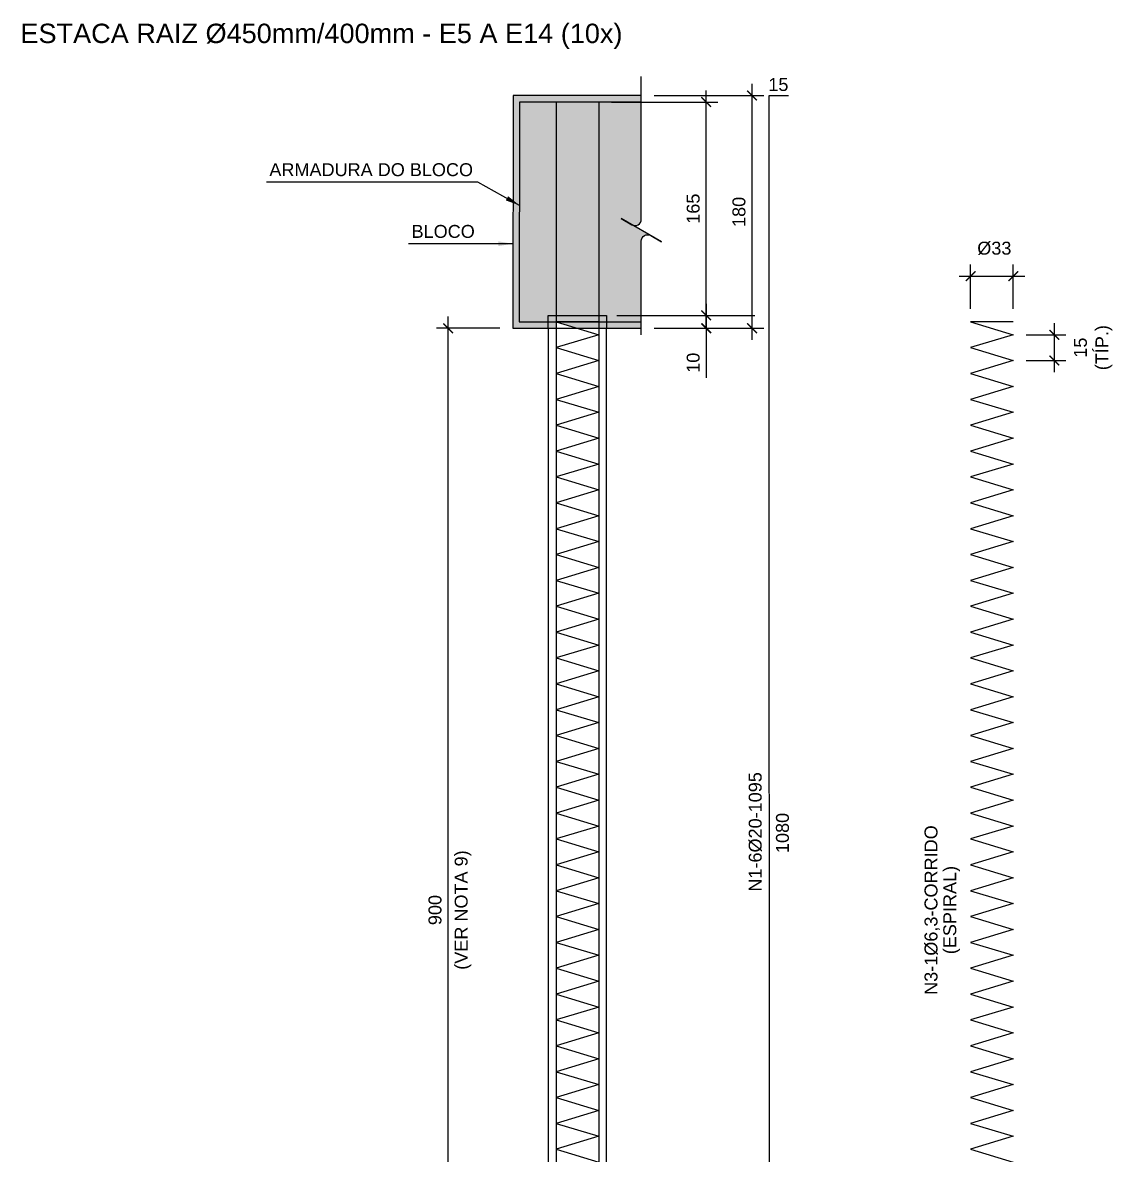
# Model space of a CAD drawing. Header units: millimetres. Extents: x 15323 to 23753, y 669 to 18176.
# Drawn here: x 15323 to 23753, y 9423 to 18176 of the extents above; entities that cross this region are included whole.
import ezdxf
from ezdxf.enums import TextEntityAlignment as Align

# ---------------------------------------------------------------- set-up
doc = ezdxf.new("R2010")
doc.units = ezdxf.units.MM
doc.linetypes.add('HIDDEN', pattern=[0.375, 0.25, -0.125])
for name, color, linetype in [('CIVIL-02', 2, 'Continuous'), ('CIVIL-02-PROJ', 2, 'HIDDEN'), ('CIVIL-1', 1, 'Continuous'), ('CIVIL-254', 254, 'Continuous'), ('CIVIL-DIM', 1, 'Continuous'), ('CIVIL-FERRO-VISTA', 5, 'Continuous'), ('CIVIL-TX2', 2, 'Continuous'), ('ES_TEXTO', 2, 'Continuous')]:
    doc.layers.add(name, color=color, linetype=linetype)
doc.styles.add('ARIAL NORMAL', font='arial.ttf', dxfattribs={"height": 0.1})
doc.styles.add('ARIAL NORMAL 50', font='arial.ttf', dxfattribs={"height": 100})
doc.styles.add('ARIAL NORMAL 75', font='arial.ttf', dxfattribs={"height": 150})
doc.dimstyles.new('TICK-1_50', dxfattribs={"dimscale": 50, "dimtxt": 100, "dimasz": 1.5, "dimexe": 1.8, "dimexo": 2, "dimgap": 1, "dimtad": 1, "dimdec": 1, "dimlfac": 0.1, "dimtxsty": 'ARIAL NORMAL 50', "dimblk": 'ARCHTICK', "dimcen": -2, "dimdle": 1.8, "dimclrd": 1, "dimclre": 1, "dimclrt": 2, "dimadec": 1, "dimazin": 2, "dimtfac": 1, "dimtdec": 1, "dimtix": 1, "dimtmove": 2, "dimatfit": 3, "dimfxl": 1, "dimlwd": -1, "dimarcsym": 0})
doc.dimstyles.new('TICK-1_75', dxfattribs={"dimscale": 75, "dimtxt": 150, "dimasz": 1.5, "dimexe": 1.8, "dimexo": 2, "dimgap": 1, "dimtad": 1, "dimdec": 1, "dimlfac": 0.1, "dimtxsty": 'ARIAL NORMAL 75', "dimblk": 'ARCHTICK', "dimcen": -2, "dimdle": 1.8, "dimclrd": 1, "dimclre": 1, "dimclrt": 2, "dimadec": 1, "dimazin": 2, "dimtfac": 1, "dimtdec": 1, "dimtix": 1, "dimtmove": 2, "dimatfit": 3, "dimfxl": 1, "dimlwd": -1, "dimarcsym": 0})

# ---------------------------------------------------------------- blocks, each defined once
blk = doc.blocks.new('_ArchTick')
at = {"color": 0, "linetype": 'ByBlock', "const_width": 0.15}
blk.add_lwpolyline([(-0.5, -0.5), (0.5, 0.5)], dxfattribs=at)
blk = doc.blocks.new('*D32')
at = {"layer": 'CIVIL-DIM', "color": 1, "transparency": 16777216}
blk.add_line((20611.9, 15822.4), (20611.9, 17652.4), dxfattribs=at)
at = {"layer": 'CIVIL-DIM', "color": 1, "lineweight": -2, "transparency": 16777216}
for p, q in [((19879.9, 17562.4), (20701.9, 17562.4)), ((19919.9, 15912.4), (20701.9, 15912.4))]:
    blk.add_line(p, q, dxfattribs=at)
at = {"layer": 'Defpoints', "color": 0, "transparency": 16777216}
for p in [(19779.9, 17562.4), (20611.9, 17562.4), (19819.9, 15912.4)]:
    blk.add_point(p, dxfattribs=at)
at = {"layer": 'CIVIL-DIM', "color": 1, "transparency": 16777216, "xscale": 75, "yscale": 75, "zscale": 75}
for p, rotation in [((20611.9, 17562.4), 90), ((20611.9, 15912.4), 270)]:
    blk.add_blockref('_ArchTick', p, dxfattribs=dict(at, rotation=rotation))
at = {"layer": 'CIVIL-DIM', "color": 2, "transparency": 16777216, "insert": (20510.9, 16737.4), "char_height": 100, "attachment_point": 5, "rotation": 90, "style": 'ARIAL NORMAL 50'}
blk.add_mtext('165', dxfattribs=at)
blk = doc.blocks.new('*D33')
at = {"layer": 'CIVIL-DIM', "color": 1, "transparency": 16777216}
for p, q in [((20611.9, 16002.4), (20611.9, 15812.4)), ((20611.9, 15812.4), (20611.9, 15428.9))]:
    blk.add_line(p, q, dxfattribs=at)
at = {"layer": 'CIVIL-DIM', "color": 1, "lineweight": -2, "transparency": 16777216}
for p, q in [((20208.9, 15912.4), (20701.9, 15912.4)), ((20208.9, 15812.4), (20701.9, 15812.4))]:
    blk.add_line(p, q, dxfattribs=at)
at = {"layer": 'Defpoints', "color": 0, "transparency": 16777216}
for p in [(20108.9, 15912.4), (20108.9, 15812.4), (20611.9, 15812.4)]:
    blk.add_point(p, dxfattribs=at)
at = {"layer": 'CIVIL-DIM', "color": 1, "transparency": 16777216, "xscale": 75, "yscale": 75, "zscale": 75}
for p, rotation in [((20611.9, 15912.4), 90), ((20611.9, 15812.4), 270)]:
    blk.add_blockref('_ArchTick', p, dxfattribs=dict(at, rotation=rotation))
at = {"layer": 'CIVIL-DIM', "color": 2, "transparency": 16777216, "insert": (20510.9, 15545.6), "char_height": 100, "attachment_point": 5, "rotation": 90, "style": 'ARIAL NORMAL 50'}
blk.add_mtext('10', dxfattribs=at)
blk = doc.blocks.new('*D35')
at = {"layer": 'CIVIL-DIM', "color": 1, "transparency": 16777216}
blk.add_line((18614.9, 6722.4), (18614.9, 15902.4), dxfattribs=at)
at = {"layer": 'CIVIL-DIM', "color": 1, "lineweight": -2, "transparency": 16777216}
for p, q in [((19014.9, 15812.4), (18524.9, 15812.4)), ((19309.9, 6812.4), (18524.9, 6812.4))]:
    blk.add_line(p, q, dxfattribs=at)
at = {"layer": 'Defpoints', "color": 0, "transparency": 16777216}
for p in [(18614.9, 15812.4), (19114.9, 15812.4), (19409.9, 6812.4)]:
    blk.add_point(p, dxfattribs=at)
at = {"layer": 'CIVIL-DIM', "color": 1, "transparency": 16777216, "xscale": 75, "yscale": 75, "zscale": 75}
for p, rotation in [((18614.9, 15812.4), 90), ((18614.9, 6812.4), 270)]:
    blk.add_blockref('_ArchTick', p, dxfattribs=dict(at, rotation=rotation))
at = {"layer": 'CIVIL-DIM', "color": 2, "transparency": 16777216, "char_height": 100, "attachment_point": 5, "rotation": 90, "style": 'ARIAL NORMAL 50'}
for s, insert in [('(VER NOTA 9)', (18730.5, 11312.4)), ('900', (18513.8, 11312.4))]:
    blk.add_mtext(s, dxfattribs=dict(at, insert=insert))
blk = doc.blocks.new('*D37')
at = {"layer": 'CIVIL-DIM', "color": 1, "transparency": 16777216}
blk.add_line((23304.2, 15852.4), (23304.2, 15472.4), dxfattribs=at)
at = {"layer": 'CIVIL-DIM', "color": 1, "lineweight": -2, "transparency": 16777216}
for p, q in [((23087.1, 15762.4), (23394.2, 15762.4)), ((23087.1, 15562.4), (23394.2, 15562.4))]:
    blk.add_line(p, q, dxfattribs=at)
at = {"layer": 'Defpoints', "color": 0, "transparency": 16777216}
for p in [(22987.1, 15762.4), (22987.1, 15562.4), (23304.2, 15562.4)]:
    blk.add_point(p, dxfattribs=at)
at = {"layer": 'CIVIL-DIM', "color": 1, "transparency": 16777216, "xscale": 75, "yscale": 75, "zscale": 75}
for p, rotation in [((23304.2, 15762.4), 90), ((23304.2, 15562.4), 270)]:
    blk.add_blockref('_ArchTick', p, dxfattribs=dict(at, rotation=rotation))
at = {"layer": 'CIVIL-DIM', "color": 2, "transparency": 16777216, "insert": (23604.2, 15662.4), "char_height": 100, "attachment_point": 5, "rotation": 90, "style": 'ARIAL NORMAL 50'}
blk.add_mtext('15\\P(TÍP.)', dxfattribs=at)
blk = doc.blocks.new('*D38')
at = {"layer": 'CIVIL-DIM', "color": 1, "lineweight": -2, "transparency": 16777216}
for p, q in [((22657.1, 15962.4), (22657.1, 16305.2)), ((22987.1, 15962.4), (22987.1, 16305.2))]:
    blk.add_line(p, q, dxfattribs=at)
at = {"layer": 'CIVIL-DIM', "color": 1, "transparency": 16777216}
blk.add_line((22567.1, 16215.2), (23077.1, 16215.2), dxfattribs=at)
at = {"layer": 'Defpoints', "color": 0, "transparency": 16777216}
for p in [(22987.1, 16215.2), (22657.1, 15862.4), (22987.1, 15862.4)]:
    blk.add_point(p, dxfattribs=at)
at = {"layer": 'CIVIL-DIM', "color": 1, "transparency": 16777216, "xscale": 75, "yscale": 75, "zscale": 75, "rotation": 180}
blk.add_blockref('_ArchTick', (22657.1, 16215.2), dxfattribs=at)
at = {"layer": 'CIVIL-DIM', "color": 1, "transparency": 16777216, "xscale": 75, "yscale": 75, "zscale": 75}
blk.add_blockref('_ArchTick', (22987.1, 16215.2), dxfattribs=at)
at = {"layer": 'CIVIL-DIM', "color": 2, "transparency": 16777216, "insert": (22820.8, 16430.2), "char_height": 100, "attachment_point": 5, "style": 'ARIAL NORMAL 50'}
blk.add_mtext(' %%C33', dxfattribs=at)
blk = doc.blocks.new('*D41')
at = {"layer": 'CIVIL-DIM', "color": 1, "transparency": 16777216}
blk.add_line((20966, 15722.4), (20966, 17702.4), dxfattribs=at)
at = {"layer": 'CIVIL-DIM', "color": 1, "lineweight": -2, "transparency": 16777216}
for p, q in [((20208.9, 17612.4), (21056, 17612.4)), ((20208.9, 15812.4), (21056, 15812.4))]:
    blk.add_line(p, q, dxfattribs=at)
at = {"layer": 'Defpoints', "color": 0, "transparency": 16777216}
for p in [(20108.9, 17612.4), (20966, 17612.4), (20108.9, 15812.4)]:
    blk.add_point(p, dxfattribs=at)
at = {"layer": 'CIVIL-DIM', "color": 1, "transparency": 16777216, "xscale": 75, "yscale": 75, "zscale": 75}
for p, rotation in [((20966, 17612.4), 90), ((20966, 15812.4), 270)]:
    blk.add_blockref('_ArchTick', p, dxfattribs=dict(at, rotation=rotation))
at = {"layer": 'CIVIL-DIM', "color": 2, "transparency": 16777216, "insert": (20864.9, 16712.4), "char_height": 100, "attachment_point": 5, "rotation": 90, "style": 'ARIAL NORMAL 50'}
blk.add_mtext('180', dxfattribs=at)

msp = doc.modelspace()

# ---------------------------------------------------------------- hatches: boundary and pattern name
at = {"layer": 'CIVIL-254'}
h = msp.add_hatch(color=256, dxfattribs=at)
h.dxf.hatch_style = 1
h.paths.add_polyline_path([(20108.90612, 17562.37141), (19779.89485, 17562.37141), (19779.89485, 15912.37141), (19839.89485, 15912.37141), (19839.89485, 15862.37141), (20108.90613, 15862.37141), (20108.90607, 16487.22983, -0.5773502881), (20181.65222, 16529.22985), (20036.15997, 16613.22985, 0.5773502699), (20108.90607, 16655.22983)])
h.paths.add_polyline_path([(20108.90613, 15862.37141), (19839.89485, 15862.37141), (19839.89485, 15812.37141), (20108.90613, 15812.37141)])
h.paths.add_polyline_path([(19839.89485, 15912.37141), (19779.89485, 15912.37141), (19779.89485, 15862.37141), (19839.89485, 15862.37141)], flags=17)
h.paths.add_polyline_path([(19839.89485, 15862.37141), (19779.89485, 15862.37141), (19779.89485, 15812.37141), (19839.89485, 15812.37141)], flags=17)
h.paths.add_polyline_path([(19779.89485, 15862.37141), (19449.89485, 15862.37141), (19614.89485, 15812.37141), (19779.89485, 15812.37141)], flags=17)
h.paths.add_polyline_path([(19779.89485, 15912.37141), (19449.89485, 15912.37141), (19449.89485, 15862.37141), (19779.89485, 15862.37141)], flags=17)
h.paths.add_polyline_path([(19449.89485, 15912.37141), (19389.89485, 15912.37141), (19389.89485, 15862.37141), (19449.89485, 15862.37141)], flags=16)
h.paths.add_polyline_path([(19449.89485, 15862.37141), (19389.89485, 15862.37141), (19389.89485, 15812.37141), (19449.89485, 15812.37141)], flags=17)
h.paths.add_polyline_path([(19449.89485, 15862.37141), (19449.89485, 15812.37141), (19614.89485, 15812.37141)], flags=0)
h.paths.add_polyline_path([(19389.89485, 15862.37141), (19164.99476, 15862.37141), (19167.78952, 17562.37141), (20108.90612, 17562.37141), (20108.90613, 17612.37141), (19117.88924, 17612.37141), (19114.89485, 15812.37141), (19389.89485, 15812.37141)])
h.paths.add_polyline_path([(19449.89485, 17562.37141), (19167.78952, 17562.37141), (19164.99476, 15862.37141), (19389.89485, 15862.37141), (19389.89485, 15912.37141), (19449.89485, 15912.37141)], flags=17)
h.paths.add_polyline_path([(19779.89485, 17562.37141), (19449.89485, 17562.37141), (19449.89485, 15912.37141), (19779.89485, 15912.37141)], flags=17)

# ---------------------------------------------------------------- linework, layer by layer
at = {"layer": 'CIVIL-02'}
for points in [[(20111.90046, 17612.37141), (19117.88924, 17612.37141), (19114.89485, 15812.37141), (20108.90614, 15812.37141)], [(19389.89485, 15812.37141), (19389.89485, 6812.37141), (19414.89485, 6812.37141), (19414.89485, 3312.37141), (19814.89485, 3312.37141), (19814.89485, 6812.37141), (19839.89485, 6812.37141), (19839.89485, 15812.37141)]]:
    msp.add_lwpolyline(points, dxfattribs=at)
at = {"layer": 'CIVIL-02-PROJ', "ltscale": 5}
msp.add_lwpolyline([(19389.89485, 15812.37141), (19389.89485, 15912.37141), (19839.89485, 15912.37141), (19839.89485, 15812.37141)], dxfattribs=at)
at = {"layer": 'CIVIL-1'}
msp.add_lwpolyline([(20108.90614, 15762.15524), (20108.90607, 16487.22984, -0.5773502692), (20181.65223, 16529.22984), (20264.79072, 16481.22984), (19953.02155, 16661.22984), (20036.15998, 16613.22984, 0.5773502692), (20108.90607, 16655.22984), (20108.90614, 17759.90406)], format="xyb", dxfattribs=at)
at = {"layer": 'CIVIL-DIM'}
msp.add_line((20701.93136, 15912.37141), (20988.59848, 15912.37141), dxfattribs=at)
at = {"layer": 'CIVIL-FERRO-VISTA'}
for p, q in [((19449.89485, 17562.37141), (19449.89485, 6812.37141)), ((19779.89485, 17562.37141), (19779.89485, 6812.37141))]:
    msp.add_line(p, q, dxfattribs=at)
for points in [[(21100.4293, 6812.37141), (21098.71334, 17612.37141), (21248.71334, 17612.37141)], [(20108.90612, 17562.37141), (19167.78952, 17562.37141), (19164.99476, 15862.37141), (20108.90614, 15862.37141)]]:
    msp.add_lwpolyline(points, dxfattribs=at)
at = {"layer": 'CIVIL-FERRO-VISTA', "color": 3}
for points in [[(19779.89485, 15862.37141), (19449.89485, 15862.37141), (19779.89485, 15762.37141), (19449.89485, 15662.37141), (19779.89485, 15562.37141), (19449.89485, 15462.37141), (19779.89485, 15362.37141), (19449.89485, 15262.37141), (19779.89485, 15162.37141), (19449.89485, 15062.37141), (19779.89485, 14962.37141), (19449.89485, 14862.37141), (19779.89485, 14762.37141), (19449.89485, 14662.37141), (19779.89485, 14562.37141), (19449.89485, 14462.37141), (19779.89485, 14362.37141), (19449.89485, 14262.37141), (19779.89485, 14162.37141), (19449.89485, 14062.37141), (19779.89485, 13962.37141), (19449.89485, 13862.37141), (19779.89485, 13762.37141), (19449.89485, 13662.37141), (19779.89485, 13562.37141), (19449.89485, 13462.37141), (19779.89485, 13362.37141), (19449.89485, 13262.37141), (19779.89485, 13162.37141), (19449.89485, 13062.37141), (19779.89485, 12962.37141), (19449.89485, 12862.37141), (19779.89485, 12762.37141), (19449.89485, 12662.37141), (19779.89485, 12562.37141), (19449.89485, 12462.37141), (19779.89485, 12362.37141), (19449.89485, 12262.37141), (19779.89485, 12162.37141), (19449.89485, 12062.37141), (19779.89485, 11962.37141), (19449.89485, 11862.37141), (19779.89485, 11762.37141), (19449.89485, 11662.37141), (19779.89485, 11562.37141), (19449.89485, 11462.37141), (19779.89485, 11362.37141), (19449.89485, 11262.37141), (19779.89485, 11162.37141), (19449.89485, 11062.37141), (19779.89485, 10962.37141), (19449.89485, 10862.37141), (19779.89485, 10762.37141), (19449.89485, 10662.37141), (19779.89485, 10562.37141), (19449.89485, 10462.37141), (19779.89485, 10362.37141), (19449.89485, 10262.37141), (19779.89485, 10162.37141), (19449.89485, 10062.37141), (19779.89485, 9962.37141), (19449.89485, 9862.37141), (19779.89485, 9762.37141), (19449.89485, 9662.37141), (19779.89485, 9562.37141), (19449.89485, 9462.37141), (19779.89485, 9362.37141)], [(22987.09287, 15862.37141), (22657.09287, 15862.37141), (22987.09287, 15762.37141), (22657.09287, 15662.37141), (22987.09287, 15562.37141), (22657.09287, 15462.37141), (22987.09287, 15362.37141), (22657.09287, 15262.37141), (22987.09287, 15162.37141), (22657.09287, 15062.37141), (22987.09287, 14962.37141), (22657.09287, 14862.37141), (22987.09287, 14762.37141), (22657.09287, 14662.37141), (22987.09287, 14562.37141), (22657.09287, 14462.37141), (22987.09287, 14362.37141), (22657.09287, 14262.37141), (22987.09287, 14162.37141), (22657.09287, 14062.37141), (22987.09287, 13962.37141), (22657.09287, 13862.37141), (22987.09287, 13762.37141), (22657.09287, 13662.37141), (22987.09287, 13562.37141), (22657.09287, 13462.37141), (22987.09287, 13362.37141), (22657.09287, 13262.37141), (22987.09287, 13162.37141), (22657.09287, 13062.37141), (22987.09287, 12962.37141), (22657.09287, 12862.37141), (22987.09287, 12762.37141), (22657.09287, 12662.37141), (22987.09287, 12562.37141), (22657.09287, 12462.37141), (22987.09287, 12362.37141), (22657.09287, 12262.37141), (22987.09287, 12162.37141), (22657.09287, 12062.37141), (22987.09287, 11962.37141), (22657.09287, 11862.37141), (22987.09287, 11762.37141), (22657.09287, 11662.37141), (22987.09287, 11562.37141), (22657.09287, 11462.37141), (22987.09287, 11362.37141), (22657.09287, 11262.37141), (22987.09287, 11162.37141), (22657.09287, 11062.37141), (22987.09287, 10962.37141), (22657.09287, 10862.37141), (22987.09287, 10762.37141), (22657.09287, 10662.37141), (22987.09287, 10562.37141), (22657.09287, 10462.37141), (22987.09287, 10362.37141), (22657.09287, 10262.37141), (22987.09287, 10162.37141), (22657.09287, 10062.37141), (22987.09287, 9962.37141), (22657.09287, 9862.37141), (22987.09287, 9762.37141), (22657.09287, 9662.37141), (22987.09287, 9562.37141), (22657.09287, 9462.37141), (22987.09287, 9362.37141)]]:
    msp.add_lwpolyline(points, dxfattribs=at)

# ---------------------------------------------------------------- texts
at = {"layer": 'CIVIL-TX2', "style": 'ARIAL NORMAL 50'}
for s, p in [('15', (21091.93304, 17647.73905)), ('ARMADURA DO BLOCO', (17231.91145, 16988.98686)), ('BLOCO', (18331.91145, 16511.61273))]:
    msp.add_text(s, height=100, dxfattribs=at).set_placement(p)
for s, p in [('N1-6%%C20-1095', (21040.17802, 11454.94466)), ('1080', (21250.97219, 11753.39139))]:
    msp.add_text(s, height=100, rotation=90, dxfattribs=at).set_placement(p)
msp.add_text('N3-1%%C6,3-CORRIDO', height=100, rotation=90, dxfattribs=at).set_placement((22350.29891, 11312.37141), align=Align.MIDDLE_CENTER)
at = {"layer": 'CIVIL-TX2', "color": 2, "style": 'ARIAL NORMAL 50'}
msp.add_text('(ESPIRAL)', height=100, rotation=90, dxfattribs=at).set_placement((22495.62752, 11312.37141), align=Align.MIDDLE_CENTER)
at = {"layer": 'ES_TEXTO', "insert": (17634.77423, 18070.78225), "char_height": 100, "attachment_point": 5, "rotation": 0.001407779, "style": 'ARIAL NORMAL'}
msp.add_mtext('\\pxql;{\\H1.5x;ESTACA RAIZ %%C450mm/400mm - E5 A E14 (10x)}', dxfattribs=at)

# ---------------------------------------------------------------- dimensions: what is measured, and where the dimension line sits
at = {"layer": 'CIVIL-DIM'}
for base, p1, p2, picture, middle in [((20965.96231, 17612.37141), (20108.90614, 15812.37141), (20108.90613, 17612.37141), '*D41', (20864.90501, 16712.37141)), ((20611.93136, 17562.37141), (19819.89485, 15912.37141), (19779.89485, 17562.37141), '*D32', (20510.87406, 16737.37141))]:
    dim = msp.add_linear_dim(base=base, p1=p1, p2=p2, angle=90, dimstyle='TICK-1_50', dxfattribs=at)
    dim.commit()
    dim.dimension.update_dxf_attribs({"geometry": picture, "text_midpoint": middle})
dim = msp.add_linear_dim(base=(22987.09287, 16215.2113), p1=(22657.09287, 15862.37141), p2=(22987.09287, 15862.37141), text=' %%C<>', dimstyle='TICK-1_50', dxfattribs=at)
dim.commit()
dim.dimension.update_dxf_attribs({"geometry": '*D38', "text_midpoint": (22820.82399, 16430.2113), "dimtype": 160})
dim = msp.add_linear_dim(base=(20611.93136, 15812.37141), p1=(20108.90614, 15912.37141), p2=(20108.90614, 15812.37141), angle=90, dimstyle='TICK-1_50', override={"dimtmove": 0}, dxfattribs=at)
dim.commit()
dim.dimension.update_dxf_attribs({"geometry": '*D33', "text_midpoint": (20611.93136, 15545.62517), "dimtype": 160})
dim = msp.add_linear_dim(base=(18614.89485, 15812.37141), p1=(19409.89485, 6812.37141), p2=(19114.89485, 15812.37141), angle=90, text='<>\\X(VER NOTA 9)', dimstyle='TICK-1_50', override={"dimtxsty": 'ARIAL NORMAL 50'}, dxfattribs=at)
dim.commit()
dim.dimension.update_dxf_attribs({"geometry": '*D35', "text_midpoint": (18614.89485, 11312.37141)})
dim = msp.add_linear_dim(base=(23304.18738, 15562.37141), p1=(22987.09287, 15762.37141), p2=(22987.09287, 15562.37141), angle=90, text='15\\P(TÍP.)', dimstyle='TICK-1_50', dxfattribs=at)
dim.commit()
dim.dimension.update_dxf_attribs({"geometry": '*D37', "text_midpoint": (23604.18738, 15662.37141), "dimtype": 160})

# ---------------------------------------------------------------- leaders
for points in [[(19167.78952, 16762.37141), (18845.68199, 16943.63114), (17209.43718, 16943.63114)], [(19114.89485, 16466.25701), (18645.68199, 16466.25701), (18309.43718, 16466.25701)]]:
    msp.add_leader(points, dimstyle='TICK-1_75', dxfattribs=at)

doc.saveas('drawing.dxf')
